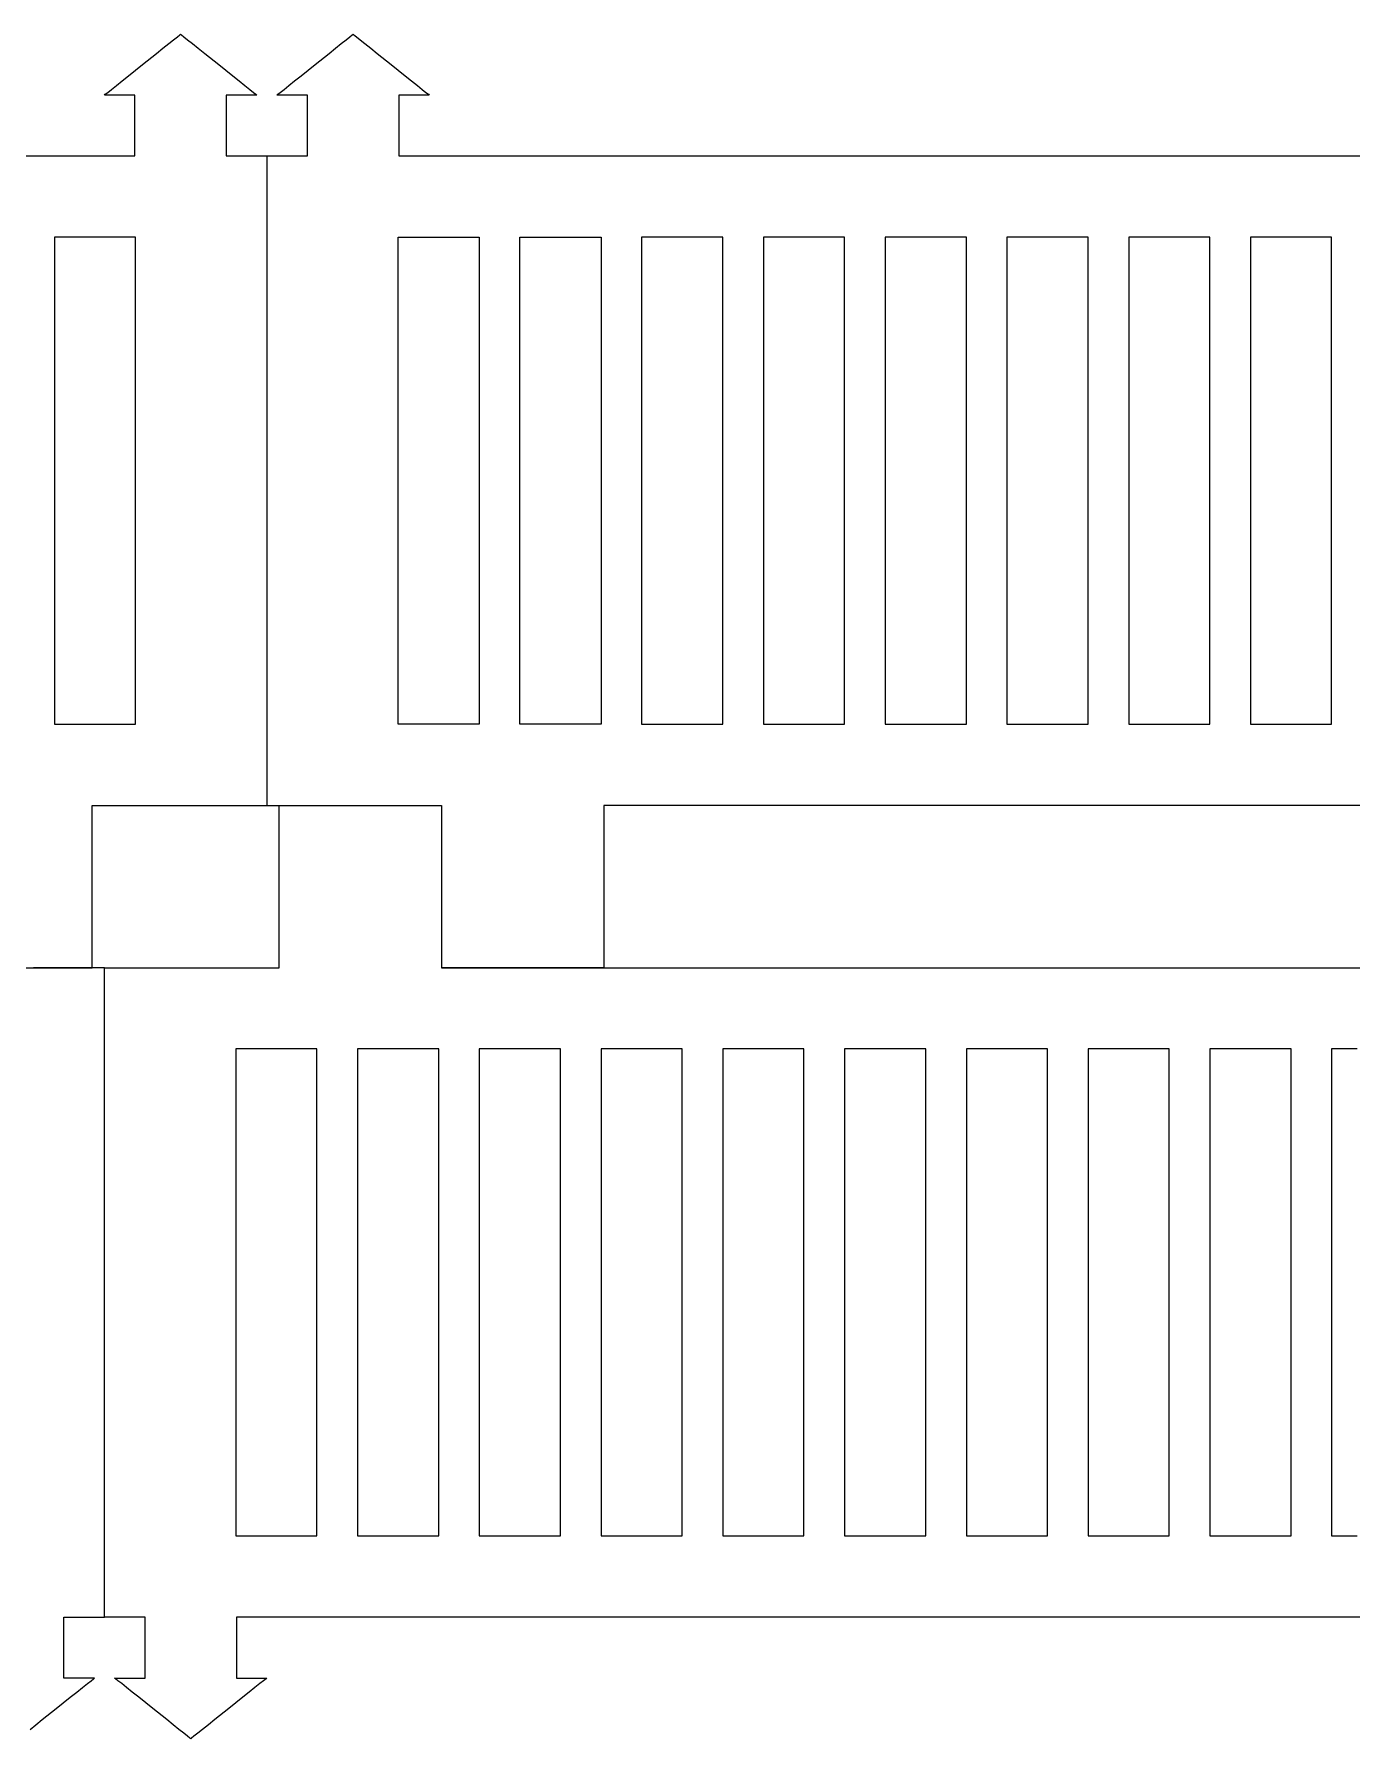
# Model space of a CAD drawing. Header units: millimetres. Extents: x 132 to 771, y 404 to 944.
# Drawn here: x 705.78 to 738.25, y 428.95 to 470.95 of the extents above; entities that cross this region are included whole.
import ezdxf

# ---------------------------------------------------------------- set-up
doc = ezdxf.new("R2010")
doc.units = ezdxf.units.MM
doc.header["$MEASUREMENT"] = 0
doc.layers.get('0').update_dxf_attribs({"linetype": 'CONTINUOUS', "true_color": 0xffffff})

msp = doc.modelspace()

# ---------------------------------------------------------------- linework, layer by layer
at = {"color": 7, "linetype": 'Continuous', "true_color": 0xffffff}
for points in [[(705.417, 467.946), (705.989, 467.946), (706.502, 467.946), (706.954, 467.946), (707.344, 467.946), (707.669, 467.946), (707.927, 467.946), (708.112, 467.946), (708.227, 467.946), (708.264, 467.946), (708.264, 467.964), (708.264, 468.011), (708.264, 468.084), (708.264, 468.182), (708.264, 468.294), (708.264, 468.422), (708.264, 468.696), (708.264, 468.972), (708.264, 469.099), (708.264, 469.211), (708.264, 469.309), (708.264, 469.381), (708.264, 469.429), (708.264, 469.446), (708.257, 469.446), (708.232, 469.446), (708.147, 469.446), (708.027, 469.446), (707.889, 469.446), (707.752, 469.446), (707.632, 469.446), (707.547, 469.446), (707.522, 469.446), (707.514, 469.446), (707.534, 469.464), (707.594, 469.511), (707.687, 469.584), (707.807, 469.681), (707.949, 469.794), (708.107, 469.922), (708.452, 470.196), (708.797, 470.472), (708.954, 470.599), (709.097, 470.711), (709.217, 470.809), (709.309, 470.881), (709.369, 470.929), (709.389, 470.946), (709.409, 470.929), (709.469, 470.881), (709.562, 470.809), (709.682, 470.711), (709.824, 470.599), (709.982, 470.472), (710.327, 470.196), (710.672, 469.922), (710.829, 469.794), (710.972, 469.681), (711.092, 469.584), (711.184, 469.511), (711.244, 469.464), (711.264, 469.446), (711.257, 469.446), (711.232, 469.446), (711.147, 469.446), (711.027, 469.446), (710.889, 469.446), (710.752, 469.446), (710.632, 469.446), (710.547, 469.446), (710.522, 469.446), (710.514, 469.446), (710.514, 469.429), (710.514, 469.381), (710.514, 469.309), (710.514, 469.211), (710.514, 469.099), (710.514, 468.972), (710.514, 468.696), (710.514, 468.422), (710.514, 468.294), (710.514, 468.182), (710.514, 468.084), (710.514, 468.011), (710.514, 467.964), (710.514, 467.946), (710.524, 467.946), (710.557, 467.946), (710.607, 467.946), (710.672, 467.946), (710.832, 467.946), (711.014, 467.946), (711.197, 467.946), (711.359, 467.946), (711.422, 467.946), (711.472, 467.946), (711.504, 467.946), (711.514, 467.946), (711.524, 467.946), (711.557, 467.946), (711.607, 467.946), (711.672, 467.946), (711.832, 467.946), (712.014, 467.946), (712.197, 467.946), (712.359, 467.946), (712.422, 467.946), (712.472, 467.946), (712.504, 467.946), (712.514, 467.946), (712.514, 467.964), (712.514, 468.011), (712.514, 468.084), (712.514, 468.182), (712.514, 468.294), (712.514, 468.422), (712.514, 468.696), (712.514, 468.972), (712.514, 469.099), (712.514, 469.211), (712.514, 469.309), (712.514, 469.381), (712.514, 469.429), (712.514, 469.446), (712.507, 469.446), (712.482, 469.446), (712.397, 469.446), (712.277, 469.446), (712.139, 469.446), (712.002, 469.446), (711.882, 469.446), (711.797, 469.446), (711.772, 469.446), (711.764, 469.446), (711.784, 469.464), (711.844, 469.511), (711.937, 469.584), (712.057, 469.681), (712.199, 469.794), (712.357, 469.922), (712.702, 470.196), (713.047, 470.472), (713.204, 470.599), (713.347, 470.711), (713.467, 470.809), (713.559, 470.881), (713.619, 470.929), (713.639, 470.946), (713.659, 470.929), (713.719, 470.881), (713.812, 470.809), (713.932, 470.711), (714.074, 470.599), (714.232, 470.472), (714.577, 470.196), (714.922, 469.922), (715.079, 469.794), (715.222, 469.681), (715.342, 469.584), (715.434, 469.511), (715.494, 469.464), (715.514, 469.446), (715.507, 469.446), (715.482, 469.446), (715.397, 469.446), (715.277, 469.446), (715.139, 469.446), (715.002, 469.446), (714.882, 469.446), (714.797, 469.446), (714.772, 469.446), (714.764, 469.446), (714.764, 469.429), (714.764, 469.381), (714.764, 469.309), (714.764, 469.211), (714.764, 469.099), (714.764, 468.972), (714.764, 468.696), (714.764, 468.422), (714.764, 468.294), (714.764, 468.182), (714.764, 468.084), (714.764, 468.011), (714.764, 467.964), (714.764, 467.946), (714.802, 467.946), (714.917, 467.946), (715.102, 467.946), (715.359, 467.946), (715.684, 467.946), (716.074, 467.946), (716.527, 467.946), (717.039, 467.946), (717.612, 467.946), (718.239, 467.946), (718.922, 467.946), (719.652, 467.946), (720.432, 467.946), (721.259, 467.946), (722.129, 467.946), (723.042, 467.946), (724.977, 467.946), (727.049, 467.946), (729.239, 467.946), (731.524, 467.946), (733.887, 467.946), (736.309, 467.946), (741.249, 467.946)], [(711.514, 467.946), (711.514, 467.934), (711.514, 467.901), (711.514, 467.844), (711.514, 467.766), (711.514, 467.669), (711.514, 467.552), (711.514, 467.414), (711.514, 467.259), (711.514, 467.086), (711.514, 466.896), (711.514, 466.691), (711.514, 466.469), (711.514, 465.984), (711.514, 465.446), (711.514, 464.862), (711.514, 464.237), (711.514, 463.574), (711.514, 462.884), (711.514, 462.169), (711.514, 461.439), (711.514, 459.946), (711.514, 458.454), (711.514, 457.724), (711.514, 457.009), (711.514, 456.319), (711.514, 455.657), (711.514, 455.032), (711.514, 454.446), (711.514, 453.909), (711.514, 453.424), (711.514, 453.201), (711.514, 452.996), (711.514, 452.807), (711.514, 452.634), (711.514, 452.479), (711.514, 452.342), (711.514, 452.224), (711.514, 452.126), (711.514, 452.049), (711.514, 451.992), (711.514, 451.959), (711.514, 451.946)], [(708.279, 453.946), (708.279, 453.954), (708.279, 453.982), (708.279, 454.024), (708.279, 454.081), (708.279, 454.154), (708.279, 454.244), (708.279, 454.461), (708.279, 454.734), (708.279, 455.054), (708.279, 455.419), (708.279, 455.821), (708.279, 456.259), (708.279, 456.729), (708.279, 457.227), (708.279, 457.744), (708.279, 458.279), (708.279, 458.826), (708.279, 459.946), (708.279, 461.066), (708.279, 461.614), (708.279, 462.149), (708.279, 462.667), (708.279, 463.164), (708.279, 463.631), (708.279, 464.071), (708.279, 464.474), (708.279, 464.839), (708.279, 465.159), (708.279, 465.432), (708.279, 465.649), (708.279, 465.739), (708.279, 465.811), (708.279, 465.869), (708.279, 465.912), (708.279, 465.936), (708.279, 465.946), (708.257, 465.946), (708.194, 465.946), (708.094, 465.946), (707.967, 465.946), (707.814, 465.946), (707.647, 465.946), (707.279, 465.946), (706.912, 465.946), (706.744, 465.946), (706.592, 465.946), (706.464, 465.946), (706.364, 465.946), (706.302, 465.946), (706.279, 465.946), (706.279, 465.939), (706.279, 465.912), (706.279, 465.869), (706.279, 465.811), (706.279, 465.739), (706.279, 465.649), (706.279, 465.432), (706.279, 465.159), (706.279, 464.839), (706.279, 464.474), (706.279, 464.071), (706.279, 463.634), (706.279, 463.164), (706.279, 462.667), (706.279, 462.149), (706.279, 461.614), (706.279, 461.066), (706.279, 459.946), (706.279, 458.826), (706.279, 458.279), (706.279, 457.744), (706.279, 457.227), (706.279, 456.729), (706.279, 456.259), (706.279, 455.821), (706.279, 455.419), (706.279, 455.054), (706.279, 454.734), (706.279, 454.461), (706.279, 454.244), (706.279, 454.154), (706.279, 454.081), (706.279, 454.024), (706.279, 453.982), (706.279, 453.954), (706.279, 453.946), (706.302, 453.946), (706.364, 453.946), (706.464, 453.946), (706.592, 453.946), (706.744, 453.946), (706.912, 453.946), (707.279, 453.946), (707.647, 453.946), (707.814, 453.946), (707.967, 453.946), (708.094, 453.946), (708.194, 453.946), (708.257, 453.946), (708.279, 453.946)], [(714.749, 453.946), (714.749, 453.954), (714.749, 453.982), (714.749, 454.024), (714.749, 454.081), (714.749, 454.154), (714.749, 454.244), (714.749, 454.461), (714.749, 454.734), (714.749, 455.054), (714.749, 455.419), (714.749, 455.821), (714.749, 456.259), (714.749, 456.729), (714.749, 457.227), (714.749, 457.744), (714.749, 458.279), (714.749, 458.826), (714.749, 459.946), (714.749, 461.066), (714.749, 461.614), (714.749, 462.149), (714.749, 462.667), (714.749, 463.164), (714.749, 463.631), (714.749, 464.071), (714.749, 464.474), (714.749, 464.839), (714.749, 465.159), (714.749, 465.432), (714.749, 465.649), (714.749, 465.739), (714.749, 465.811), (714.749, 465.869), (714.749, 465.912), (714.749, 465.936), (714.749, 465.946), (714.772, 465.946), (714.834, 465.946), (714.934, 465.946), (715.062, 465.946), (715.214, 465.946), (715.382, 465.946), (715.749, 465.946), (716.117, 465.946), (716.284, 465.946), (716.437, 465.946), (716.564, 465.946), (716.664, 465.946), (716.727, 465.946), (716.749, 465.946), (716.749, 465.939), (716.749, 465.912), (716.749, 465.869), (716.749, 465.811), (716.749, 465.739), (716.749, 465.649), (716.749, 465.432), (716.749, 465.159), (716.749, 464.839), (716.749, 464.474), (716.749, 464.071), (716.749, 463.634), (716.749, 463.164), (716.749, 462.667), (716.749, 462.149), (716.749, 461.614), (716.749, 461.066), (716.749, 459.946), (716.749, 458.826), (716.749, 458.279), (716.749, 457.744), (716.749, 457.227), (716.749, 456.729), (716.749, 456.259), (716.749, 455.821), (716.749, 455.419), (716.749, 455.054), (716.749, 454.734), (716.749, 454.461), (716.749, 454.244), (716.749, 454.154), (716.749, 454.081), (716.749, 454.024), (716.749, 453.982), (716.749, 453.954), (716.749, 453.946), (716.727, 453.946), (716.664, 453.946), (716.564, 453.946), (716.437, 453.946), (716.284, 453.946), (716.117, 453.946), (715.749, 453.946), (715.382, 453.946), (715.214, 453.946), (715.062, 453.946), (714.934, 453.946), (714.834, 453.946), (714.772, 453.946), (714.749, 453.946)], [(717.749, 453.946), (717.749, 453.954), (717.749, 453.982), (717.749, 454.024), (717.749, 454.081), (717.749, 454.154), (717.749, 454.244), (717.749, 454.461), (717.749, 454.734), (717.749, 455.054), (717.749, 455.419), (717.749, 455.821), (717.749, 456.259), (717.749, 456.729), (717.749, 457.227), (717.749, 457.744), (717.749, 458.279), (717.749, 458.826), (717.749, 459.946), (717.749, 461.066), (717.749, 461.614), (717.749, 462.149), (717.749, 462.667), (717.749, 463.164), (717.749, 463.631), (717.749, 464.071), (717.749, 464.474), (717.749, 464.839), (717.749, 465.159), (717.749, 465.432), (717.749, 465.649), (717.749, 465.739), (717.749, 465.811), (717.749, 465.869), (717.749, 465.912), (717.749, 465.936), (717.749, 465.946), (717.772, 465.946), (717.834, 465.946), (717.934, 465.946), (718.062, 465.946), (718.214, 465.946), (718.382, 465.946), (718.749, 465.946), (719.117, 465.946), (719.284, 465.946), (719.437, 465.946), (719.564, 465.946), (719.664, 465.946), (719.727, 465.946), (719.749, 465.946), (719.749, 465.939), (719.749, 465.912), (719.749, 465.869), (719.749, 465.811), (719.749, 465.739), (719.749, 465.649), (719.749, 465.432), (719.749, 465.159), (719.749, 464.839), (719.749, 464.474), (719.749, 464.071), (719.749, 463.634), (719.749, 463.164), (719.749, 462.667), (719.749, 462.149), (719.749, 461.614), (719.749, 461.066), (719.749, 459.946), (719.749, 458.826), (719.749, 458.279), (719.749, 457.744), (719.749, 457.227), (719.749, 456.729), (719.749, 456.259), (719.749, 455.821), (719.749, 455.419), (719.749, 455.054), (719.749, 454.734), (719.749, 454.461), (719.749, 454.244), (719.749, 454.154), (719.749, 454.081), (719.749, 454.024), (719.749, 453.982), (719.749, 453.954), (719.749, 453.946), (719.727, 453.946), (719.664, 453.946), (719.564, 453.946), (719.437, 453.946), (719.284, 453.946), (719.117, 453.946), (718.749, 453.946), (718.382, 453.946), (718.214, 453.946), (718.062, 453.946), (717.934, 453.946), (717.834, 453.946), (717.772, 453.946), (717.749, 453.946)], [(720.749, 453.946), (720.772, 453.946), (720.834, 453.946), (720.934, 453.946), (721.062, 453.946), (721.214, 453.946), (721.382, 453.946), (721.749, 453.946), (722.117, 453.946), (722.284, 453.946), (722.437, 453.946), (722.564, 453.946), (722.664, 453.946), (722.727, 453.946), (722.749, 453.946), (722.749, 453.954), (722.749, 453.982), (722.749, 454.024), (722.749, 454.081), (722.749, 454.154), (722.749, 454.244), (722.749, 454.461), (722.749, 454.734), (722.749, 455.054), (722.749, 455.419), (722.749, 455.821), (722.749, 456.259), (722.749, 456.729), (722.749, 457.227), (722.749, 457.744), (722.749, 458.279), (722.749, 458.826), (722.749, 459.946), (722.749, 461.066), (722.749, 461.614), (722.749, 462.149), (722.749, 462.667), (722.749, 463.164), (722.749, 463.631), (722.749, 464.071), (722.749, 464.474), (722.749, 464.839), (722.749, 465.159), (722.749, 465.432), (722.749, 465.649), (722.749, 465.739), (722.749, 465.811), (722.749, 465.869), (722.749, 465.912), (722.749, 465.936), (722.749, 465.946), (722.727, 465.946), (722.664, 465.946), (722.564, 465.946), (722.437, 465.946), (722.284, 465.946), (722.117, 465.946), (721.749, 465.946), (721.382, 465.946), (721.214, 465.946), (721.062, 465.946), (720.934, 465.946), (720.834, 465.946), (720.772, 465.946), (720.749, 465.946), (720.749, 465.939), (720.749, 465.912), (720.749, 465.869), (720.749, 465.811), (720.749, 465.739), (720.749, 465.649), (720.749, 465.432), (720.749, 465.159), (720.749, 464.839), (720.749, 464.474), (720.749, 464.071), (720.749, 463.634), (720.749, 463.164), (720.749, 462.667), (720.749, 462.149), (720.749, 461.614), (720.749, 461.066), (720.749, 459.946), (720.749, 458.826), (720.749, 458.279), (720.749, 457.744), (720.749, 457.227), (720.749, 456.729), (720.749, 456.259), (720.749, 455.821), (720.749, 455.419), (720.749, 455.054), (720.749, 454.734), (720.749, 454.461), (720.749, 454.244), (720.749, 454.154), (720.749, 454.081), (720.749, 454.024), (720.749, 453.982), (720.749, 453.954), (720.749, 453.946)], [(723.749, 453.946), (723.772, 453.946), (723.834, 453.946), (723.934, 453.946), (724.062, 453.946), (724.214, 453.946), (724.382, 453.946), (724.749, 453.946), (725.117, 453.946), (725.284, 453.946), (725.437, 453.946), (725.564, 453.946), (725.664, 453.946), (725.727, 453.946), (725.749, 453.946), (725.749, 453.954), (725.749, 453.982), (725.749, 454.024), (725.749, 454.081), (725.749, 454.154), (725.749, 454.244), (725.749, 454.461), (725.749, 454.734), (725.749, 455.054), (725.749, 455.419), (725.749, 455.821), (725.749, 456.259), (725.749, 456.729), (725.749, 457.227), (725.749, 457.744), (725.749, 458.279), (725.749, 458.826), (725.749, 459.946), (725.749, 461.066), (725.749, 461.614), (725.749, 462.149), (725.749, 462.667), (725.749, 463.164), (725.749, 463.631), (725.749, 464.071), (725.749, 464.474), (725.749, 464.839), (725.749, 465.159), (725.749, 465.432), (725.749, 465.649), (725.749, 465.739), (725.749, 465.811), (725.749, 465.869), (725.749, 465.912), (725.749, 465.936), (725.749, 465.946), (725.727, 465.946), (725.664, 465.946), (725.564, 465.946), (725.437, 465.946), (725.284, 465.946), (725.117, 465.946), (724.749, 465.946), (724.382, 465.946), (724.214, 465.946), (724.062, 465.946), (723.934, 465.946), (723.834, 465.946), (723.772, 465.946), (723.749, 465.946), (723.749, 465.939), (723.749, 465.912), (723.749, 465.869), (723.749, 465.811), (723.749, 465.739), (723.749, 465.649), (723.749, 465.432), (723.749, 465.159), (723.749, 464.839), (723.749, 464.474), (723.749, 464.071), (723.749, 463.634), (723.749, 463.164), (723.749, 462.667), (723.749, 462.149), (723.749, 461.614), (723.749, 461.066), (723.749, 459.946), (723.749, 458.826), (723.749, 458.279), (723.749, 457.744), (723.749, 457.227), (723.749, 456.729), (723.749, 456.259), (723.749, 455.821), (723.749, 455.419), (723.749, 455.054), (723.749, 454.734), (723.749, 454.461), (723.749, 454.244), (723.749, 454.154), (723.749, 454.081), (723.749, 454.024), (723.749, 453.982), (723.749, 453.954), (723.749, 453.946)], [(726.749, 453.946), (726.772, 453.946), (726.834, 453.946), (726.934, 453.946), (727.062, 453.946), (727.214, 453.946), (727.382, 453.946), (727.749, 453.946), (728.117, 453.946), (728.284, 453.946), (728.437, 453.946), (728.564, 453.946), (728.664, 453.946), (728.727, 453.946), (728.749, 453.946), (728.749, 453.954), (728.749, 453.982), (728.749, 454.024), (728.749, 454.081), (728.749, 454.154), (728.749, 454.244), (728.749, 454.461), (728.749, 454.734), (728.749, 455.054), (728.749, 455.419), (728.749, 455.821), (728.749, 456.259), (728.749, 456.729), (728.749, 457.227), (728.749, 457.744), (728.749, 458.279), (728.749, 458.826), (728.749, 459.946), (728.749, 461.066), (728.749, 461.614), (728.749, 462.149), (728.749, 462.667), (728.749, 463.164), (728.749, 463.631), (728.749, 464.071), (728.749, 464.474), (728.749, 464.839), (728.749, 465.159), (728.749, 465.432), (728.749, 465.649), (728.749, 465.739), (728.749, 465.811), (728.749, 465.869), (728.749, 465.912), (728.749, 465.936), (728.749, 465.946), (728.727, 465.946), (728.664, 465.946), (728.564, 465.946), (728.437, 465.946), (728.284, 465.946), (728.117, 465.946), (727.749, 465.946), (727.382, 465.946), (727.214, 465.946), (727.062, 465.946), (726.934, 465.946), (726.834, 465.946), (726.772, 465.946), (726.749, 465.946), (726.749, 465.939), (726.749, 465.912), (726.749, 465.869), (726.749, 465.811), (726.749, 465.739), (726.749, 465.649), (726.749, 465.432), (726.749, 465.159), (726.749, 464.839), (726.749, 464.474), (726.749, 464.071), (726.749, 463.634), (726.749, 463.164), (726.749, 462.667), (726.749, 462.149), (726.749, 461.614), (726.749, 461.066), (726.749, 459.946), (726.749, 458.826), (726.749, 458.279), (726.749, 457.744), (726.749, 457.227), (726.749, 456.729), (726.749, 456.259), (726.749, 455.821), (726.749, 455.419), (726.749, 455.054), (726.749, 454.734), (726.749, 454.461), (726.749, 454.244), (726.749, 454.154), (726.749, 454.081), (726.749, 454.024), (726.749, 453.982), (726.749, 453.954), (726.749, 453.946)], [(729.749, 453.946), (729.772, 453.946), (729.834, 453.946), (729.934, 453.946), (730.062, 453.946), (730.214, 453.946), (730.382, 453.946), (730.749, 453.946), (731.117, 453.946), (731.284, 453.946), (731.437, 453.946), (731.564, 453.946), (731.664, 453.946), (731.727, 453.946), (731.749, 453.946), (731.749, 453.954), (731.749, 453.982), (731.749, 454.024), (731.749, 454.081), (731.749, 454.154), (731.749, 454.244), (731.749, 454.461), (731.749, 454.734), (731.749, 455.054), (731.749, 455.419), (731.749, 455.821), (731.749, 456.259), (731.749, 456.729), (731.749, 457.227), (731.749, 457.744), (731.749, 458.279), (731.749, 458.826), (731.749, 459.946), (731.749, 461.066), (731.749, 461.614), (731.749, 462.149), (731.749, 462.667), (731.749, 463.164), (731.749, 463.631), (731.749, 464.071), (731.749, 464.474), (731.749, 464.839), (731.749, 465.159), (731.749, 465.432), (731.749, 465.649), (731.749, 465.739), (731.749, 465.811), (731.749, 465.869), (731.749, 465.912), (731.749, 465.936), (731.749, 465.946), (731.727, 465.946), (731.664, 465.946), (731.564, 465.946), (731.437, 465.946), (731.284, 465.946), (731.117, 465.946), (730.749, 465.946), (730.382, 465.946), (730.214, 465.946), (730.062, 465.946), (729.934, 465.946), (729.834, 465.946), (729.772, 465.946), (729.749, 465.946), (729.749, 465.939), (729.749, 465.912), (729.749, 465.869), (729.749, 465.811), (729.749, 465.739), (729.749, 465.649), (729.749, 465.432), (729.749, 465.159), (729.749, 464.839), (729.749, 464.474), (729.749, 464.071), (729.749, 463.634), (729.749, 463.164), (729.749, 462.667), (729.749, 462.149), (729.749, 461.614), (729.749, 461.066), (729.749, 459.946), (729.749, 458.826), (729.749, 458.279), (729.749, 457.744), (729.749, 457.227), (729.749, 456.729), (729.749, 456.259), (729.749, 455.821), (729.749, 455.419), (729.749, 455.054), (729.749, 454.734), (729.749, 454.461), (729.749, 454.244), (729.749, 454.154), (729.749, 454.081), (729.749, 454.024), (729.749, 453.982), (729.749, 453.954), (729.749, 453.946)], [(732.749, 453.946), (732.772, 453.946), (732.834, 453.946), (732.934, 453.946), (733.062, 453.946), (733.214, 453.946), (733.382, 453.946), (733.749, 453.946), (734.117, 453.946), (734.284, 453.946), (734.437, 453.946), (734.564, 453.946), (734.664, 453.946), (734.727, 453.946), (734.749, 453.946), (734.749, 453.954), (734.749, 453.982), (734.749, 454.024), (734.749, 454.081), (734.749, 454.154), (734.749, 454.244), (734.749, 454.461), (734.749, 454.734), (734.749, 455.054), (734.749, 455.419), (734.749, 455.821), (734.749, 456.259), (734.749, 456.729), (734.749, 457.227), (734.749, 457.744), (734.749, 458.279), (734.749, 458.826), (734.749, 459.946), (734.749, 461.066), (734.749, 461.614), (734.749, 462.149), (734.749, 462.667), (734.749, 463.164), (734.749, 463.631), (734.749, 464.071), (734.749, 464.474), (734.749, 464.839), (734.749, 465.159), (734.749, 465.432), (734.749, 465.649), (734.749, 465.739), (734.749, 465.811), (734.749, 465.869), (734.749, 465.912), (734.749, 465.936), (734.749, 465.946), (734.727, 465.946), (734.664, 465.946), (734.564, 465.946), (734.437, 465.946), (734.284, 465.946), (734.117, 465.946), (733.749, 465.946), (733.382, 465.946), (733.214, 465.946), (733.062, 465.946), (732.934, 465.946), (732.834, 465.946), (732.772, 465.946), (732.749, 465.946), (732.749, 465.939), (732.749, 465.912), (732.749, 465.869), (732.749, 465.811), (732.749, 465.739), (732.749, 465.649), (732.749, 465.432), (732.749, 465.159), (732.749, 464.839), (732.749, 464.474), (732.749, 464.071), (732.749, 463.634), (732.749, 463.164), (732.749, 462.667), (732.749, 462.149), (732.749, 461.614), (732.749, 461.066), (732.749, 459.946), (732.749, 458.826), (732.749, 458.279), (732.749, 457.744), (732.749, 457.227), (732.749, 456.729), (732.749, 456.259), (732.749, 455.821), (732.749, 455.419), (732.749, 455.054), (732.749, 454.734), (732.749, 454.461), (732.749, 454.244), (732.749, 454.154), (732.749, 454.081), (732.749, 454.024), (732.749, 453.982), (732.749, 453.954), (732.749, 453.946)], [(735.749, 453.946), (735.772, 453.946), (735.834, 453.946), (735.934, 453.946), (736.062, 453.946), (736.214, 453.946), (736.382, 453.946), (736.749, 453.946), (737.117, 453.946), (737.284, 453.946), (737.437, 453.946), (737.564, 453.946), (737.664, 453.946), (737.727, 453.946), (737.749, 453.946), (737.749, 453.954), (737.749, 453.982), (737.749, 454.024), (737.749, 454.081), (737.749, 454.154), (737.749, 454.244), (737.749, 454.461), (737.749, 454.734), (737.749, 455.054), (737.749, 455.419), (737.749, 455.821), (737.749, 456.259), (737.749, 456.729), (737.749, 457.227), (737.749, 457.744), (737.749, 458.279), (737.749, 458.826), (737.749, 459.946), (737.749, 461.066), (737.749, 461.614), (737.749, 462.149), (737.749, 462.667), (737.749, 463.164), (737.749, 463.631), (737.749, 464.071), (737.749, 464.474), (737.749, 464.839), (737.749, 465.159), (737.749, 465.432), (737.749, 465.649), (737.749, 465.739), (737.749, 465.811), (737.749, 465.869), (737.749, 465.912), (737.749, 465.936), (737.749, 465.946), (737.727, 465.946), (737.664, 465.946), (737.564, 465.946), (737.437, 465.946), (737.284, 465.946), (737.117, 465.946), (736.749, 465.946), (736.382, 465.946), (736.214, 465.946), (736.062, 465.946), (735.934, 465.946), (735.834, 465.946), (735.772, 465.946), (735.749, 465.946), (735.749, 465.939), (735.749, 465.912), (735.749, 465.869), (735.749, 465.811), (735.749, 465.739), (735.749, 465.649), (735.749, 465.432), (735.749, 465.159), (735.749, 464.839), (735.749, 464.474), (735.749, 464.071), (735.749, 463.634), (735.749, 463.164), (735.749, 462.667), (735.749, 462.149), (735.749, 461.614), (735.749, 461.066), (735.749, 459.946), (735.749, 458.826), (735.749, 458.279), (735.749, 457.744), (735.749, 457.227), (735.749, 456.729), (735.749, 456.259), (735.749, 455.821), (735.749, 455.419), (735.749, 455.054), (735.749, 454.734), (735.749, 454.461), (735.749, 454.244), (735.749, 454.154), (735.749, 454.081), (735.749, 454.024), (735.749, 453.982), (735.749, 453.954), (735.749, 453.946)], [(705.579, 447.946), (705.942, 447.946), (706.279, 447.946), (706.582, 447.946), (706.837, 447.946), (706.944, 447.946), (707.034, 447.946), (707.107, 447.946), (707.162, 447.946), (707.194, 447.946), (707.207, 447.946), (707.207, 447.959), (707.207, 447.992), (707.207, 448.047), (707.207, 448.119), (707.207, 448.209), (707.207, 448.316), (707.207, 448.571), (707.207, 448.874), (707.207, 449.211), (707.207, 449.574), (707.207, 449.946), (707.207, 450.319), (707.207, 450.682), (707.207, 451.019), (707.207, 451.321), (707.207, 451.576), (707.207, 451.684), (707.207, 451.774), (707.207, 451.847), (707.207, 451.901), (707.207, 451.934), (707.207, 451.946), (707.219, 451.946), (707.254, 451.946), (707.314, 451.946), (707.392, 451.946), (707.489, 451.946), (707.604, 451.946), (707.734, 451.946), (707.879, 451.946), (708.207, 451.946), (708.569, 451.946), (708.959, 451.946), (709.359, 451.946), (709.762, 451.946), (710.152, 451.946), (710.514, 451.946), (710.842, 451.946), (710.987, 451.946), (711.117, 451.946), (711.232, 451.946), (711.329, 451.946), (711.407, 451.946), (711.467, 451.946), (711.502, 451.946), (711.514, 451.946), (711.527, 451.946), (711.562, 451.946), (711.622, 451.946), (711.699, 451.946), (711.797, 451.946), (711.912, 451.946), (712.042, 451.946), (712.187, 451.946), (712.512, 451.946), (712.877, 451.946), (713.264, 451.946), (713.667, 451.946), (714.069, 451.946), (714.457, 451.946), (714.822, 451.946), (715.147, 451.946), (715.292, 451.946), (715.422, 451.946), (715.537, 451.946), (715.634, 451.946), (715.712, 451.946), (715.772, 451.946), (715.807, 451.946), (715.819, 451.946), (715.819, 451.934), (715.819, 451.901), (715.819, 451.847), (715.819, 451.774), (715.819, 451.684), (715.819, 451.576), (715.819, 451.321), (715.819, 451.019), (715.819, 450.682), (715.819, 450.319), (715.819, 449.946), (715.819, 449.574), (715.819, 449.211), (715.819, 448.874), (715.819, 448.571), (715.819, 448.316), (715.819, 448.209), (715.819, 448.119), (715.819, 448.047), (715.819, 447.992), (715.819, 447.959), (715.819, 447.946), (715.832, 447.946), (715.864, 447.946), (715.919, 447.946), (715.992, 447.946), (716.082, 447.946), (716.189, 447.946), (716.444, 447.946), (716.747, 447.946), (717.084, 447.946), (717.447, 447.946), (717.819, 447.946), (718.192, 447.946), (718.554, 447.946), (718.892, 447.946), (719.194, 447.946), (719.449, 447.946), (719.557, 447.946), (719.647, 447.946), (719.719, 447.946), (719.774, 447.946), (719.807, 447.946), (719.819, 447.946)], [(707.514, 447.946), (707.527, 447.946), (707.562, 447.946), (707.622, 447.946), (707.699, 447.946), (707.797, 447.946), (707.912, 447.946), (708.042, 447.946), (708.187, 447.946), (708.512, 447.946), (708.877, 447.946), (709.264, 447.946), (709.667, 447.946), (710.069, 447.946), (710.457, 447.946), (710.822, 447.946), (711.147, 447.946), (711.292, 447.946), (711.422, 447.946), (711.537, 447.946), (711.634, 447.946), (711.712, 447.946), (711.772, 447.946), (711.807, 447.946), (711.819, 447.946), (711.819, 447.959), (711.819, 447.992), (711.819, 448.047), (711.819, 448.119), (711.819, 448.209), (711.819, 448.316), (711.819, 448.571), (711.819, 448.874), (711.819, 449.211), (711.819, 449.574), (711.819, 449.946), (711.819, 450.319), (711.819, 450.682), (711.819, 451.019), (711.819, 451.321), (711.819, 451.576), (711.819, 451.684), (711.819, 451.774), (711.819, 451.847), (711.819, 451.901), (711.819, 451.934), (711.819, 451.946)], [(741.249, 451.946), (737.252, 451.946), (735.292, 451.946), (733.379, 451.946), (731.529, 451.946), (729.759, 451.946), (728.082, 451.946), (726.517, 451.946), (725.074, 451.946), (723.774, 451.946), (723.182, 451.946), (722.632, 451.946), (722.124, 451.946), (721.662, 451.946), (721.244, 451.946), (720.879, 451.946), (720.564, 451.946), (720.302, 451.946), (720.092, 451.946), (719.942, 451.946), (719.849, 451.946), (719.819, 451.946), (719.819, 451.934), (719.819, 451.901), (719.819, 451.847), (719.819, 451.774), (719.819, 451.684), (719.819, 451.576), (719.819, 451.321), (719.819, 451.019), (719.819, 450.682), (719.819, 450.319), (719.819, 449.946), (719.819, 449.574), (719.819, 449.211), (719.819, 448.874), (719.819, 448.571), (719.819, 448.316), (719.819, 448.209), (719.819, 448.119), (719.819, 448.047), (719.819, 447.992), (719.819, 447.959), (719.819, 447.946), (719.807, 447.946), (719.774, 447.946), (719.719, 447.946), (719.647, 447.946), (719.557, 447.946), (719.449, 447.946), (719.194, 447.946), (718.892, 447.946), (718.554, 447.946), (718.192, 447.946), (717.819, 447.946), (717.447, 447.946), (717.084, 447.946), (716.747, 447.946), (716.444, 447.946), (716.189, 447.946), (716.082, 447.946), (715.992, 447.946), (715.919, 447.946), (715.864, 447.946), (715.832, 447.946), (715.819, 447.946)], [(705.682, 429.182), (705.824, 429.294), (705.982, 429.422), (706.327, 429.696), (706.672, 429.972), (706.829, 430.099), (706.972, 430.211), (707.092, 430.309), (707.184, 430.381), (707.244, 430.429), (707.264, 430.446), (707.257, 430.446), (707.232, 430.446), (707.147, 430.446), (707.027, 430.446), (706.889, 430.446), (706.752, 430.446), (706.632, 430.446), (706.547, 430.446), (706.522, 430.446), (706.514, 430.446), (706.514, 430.464), (706.514, 430.511), (706.514, 430.584), (706.514, 430.682), (706.514, 430.794), (706.514, 430.922), (706.514, 431.196), (706.514, 431.472), (706.514, 431.599), (706.514, 431.711), (706.514, 431.809), (706.514, 431.881), (706.514, 431.929), (706.514, 431.946), (706.524, 431.946), (706.557, 431.946), (706.607, 431.946), (706.672, 431.946), (706.832, 431.946), (707.014, 431.946), (707.197, 431.946), (707.359, 431.946), (707.422, 431.946), (707.472, 431.946), (707.504, 431.946), (707.514, 431.946), (707.514, 431.959), (707.514, 431.992), (707.514, 432.049), (707.514, 432.126), (707.514, 432.224), (707.514, 432.342), (707.514, 432.479), (707.514, 432.634), (707.514, 432.807), (707.514, 432.996), (707.514, 433.201), (707.514, 433.424), (707.514, 433.909), (707.514, 434.446), (707.514, 435.032), (707.514, 435.657), (707.514, 436.319), (707.514, 437.009), (707.514, 437.724), (707.514, 438.454), (707.514, 439.946), (707.514, 441.439), (707.514, 442.169), (707.514, 442.884), (707.514, 443.574), (707.514, 444.237), (707.514, 444.862), (707.514, 445.446), (707.514, 445.984), (707.514, 446.469), (707.514, 446.691), (707.514, 446.896), (707.514, 447.086), (707.514, 447.259), (707.514, 447.414), (707.514, 447.552), (707.514, 447.669), (707.514, 447.766), (707.514, 447.844), (707.514, 447.901), (707.514, 447.934), (707.514, 447.946), (707.502, 447.946), (707.467, 447.946), (707.407, 447.946), (707.329, 447.946), (707.232, 447.946), (707.117, 447.946), (706.987, 447.946), (706.842, 447.946), (706.514, 447.946), (706.152, 447.946), (705.762, 447.946)], [(715.819, 447.946), (715.849, 447.946), (715.942, 447.946), (716.092, 447.946), (716.302, 447.946), (716.564, 447.946), (716.879, 447.946), (717.244, 447.946), (717.662, 447.946), (718.124, 447.946), (718.632, 447.946), (719.182, 447.946), (719.774, 447.946), (721.074, 447.946), (722.517, 447.946), (724.082, 447.946), (725.759, 447.946), (727.529, 447.946), (729.379, 447.946), (731.292, 447.946), (733.252, 447.946), (737.249, 447.946), (741.244, 447.946)], [(710.749, 445.946), (710.749, 445.939), (710.749, 445.912), (710.749, 445.869), (710.749, 445.811), (710.749, 445.739), (710.749, 445.649), (710.749, 445.432), (710.749, 445.159), (710.749, 444.839), (710.749, 444.474), (710.749, 444.071), (710.749, 443.634), (710.749, 443.164), (710.749, 442.667), (710.749, 442.149), (710.749, 441.614), (710.749, 441.066), (710.749, 439.946), (710.749, 438.826), (710.749, 438.279), (710.749, 437.744), (710.749, 437.227), (710.749, 436.729), (710.749, 436.259), (710.749, 435.821), (710.749, 435.419), (710.749, 435.054), (710.749, 434.734), (710.749, 434.461), (710.749, 434.244), (710.749, 434.154), (710.749, 434.081), (710.749, 434.024), (710.749, 433.982), (710.749, 433.954), (710.749, 433.946), (710.772, 433.946), (710.834, 433.946), (710.934, 433.946), (711.062, 433.946), (711.214, 433.946), (711.382, 433.946), (711.749, 433.946), (712.117, 433.946), (712.284, 433.946), (712.437, 433.946), (712.564, 433.946), (712.664, 433.946), (712.727, 433.946), (712.749, 433.946), (712.749, 433.954), (712.749, 433.982), (712.749, 434.024), (712.749, 434.081), (712.749, 434.154), (712.749, 434.244), (712.749, 434.461), (712.749, 434.734), (712.749, 435.054), (712.749, 435.419), (712.749, 435.821), (712.749, 436.259), (712.749, 436.729), (712.749, 437.227), (712.749, 437.744), (712.749, 438.279), (712.749, 438.826), (712.749, 439.946), (712.749, 441.066), (712.749, 441.614), (712.749, 442.149), (712.749, 442.667), (712.749, 443.164), (712.749, 443.631), (712.749, 444.071), (712.749, 444.474), (712.749, 444.839), (712.749, 445.159), (712.749, 445.432), (712.749, 445.649), (712.749, 445.739), (712.749, 445.811), (712.749, 445.869), (712.749, 445.912), (712.749, 445.936), (712.749, 445.946), (712.727, 445.946), (712.664, 445.946), (712.564, 445.946), (712.437, 445.946), (712.284, 445.946), (712.117, 445.946), (711.749, 445.946), (711.382, 445.946), (711.214, 445.946), (711.062, 445.946), (710.934, 445.946), (710.834, 445.946), (710.772, 445.946), (710.749, 445.946)], [(713.749, 445.946), (713.749, 445.939), (713.749, 445.912), (713.749, 445.869), (713.749, 445.811), (713.749, 445.739), (713.749, 445.649), (713.749, 445.432), (713.749, 445.159), (713.749, 444.839), (713.749, 444.474), (713.749, 444.071), (713.749, 443.634), (713.749, 443.164), (713.749, 442.667), (713.749, 442.149), (713.749, 441.614), (713.749, 441.066), (713.749, 439.946), (713.749, 438.826), (713.749, 438.279), (713.749, 437.744), (713.749, 437.227), (713.749, 436.729), (713.749, 436.259), (713.749, 435.821), (713.749, 435.419), (713.749, 435.054), (713.749, 434.734), (713.749, 434.461), (713.749, 434.244), (713.749, 434.154), (713.749, 434.081), (713.749, 434.024), (713.749, 433.982), (713.749, 433.954), (713.749, 433.946), (713.772, 433.946), (713.834, 433.946), (713.934, 433.946), (714.062, 433.946), (714.214, 433.946), (714.382, 433.946), (714.749, 433.946), (715.117, 433.946), (715.284, 433.946), (715.437, 433.946), (715.564, 433.946), (715.664, 433.946), (715.727, 433.946), (715.749, 433.946), (715.749, 433.954), (715.749, 433.982), (715.749, 434.024), (715.749, 434.081), (715.749, 434.154), (715.749, 434.244), (715.749, 434.461), (715.749, 434.734), (715.749, 435.054), (715.749, 435.419), (715.749, 435.821), (715.749, 436.259), (715.749, 436.729), (715.749, 437.227), (715.749, 437.744), (715.749, 438.279), (715.749, 438.826), (715.749, 439.946), (715.749, 441.066), (715.749, 441.614), (715.749, 442.149), (715.749, 442.667), (715.749, 443.164), (715.749, 443.631), (715.749, 444.071), (715.749, 444.474), (715.749, 444.839), (715.749, 445.159), (715.749, 445.432), (715.749, 445.649), (715.749, 445.739), (715.749, 445.811), (715.749, 445.869), (715.749, 445.912), (715.749, 445.936), (715.749, 445.946), (715.727, 445.946), (715.664, 445.946), (715.564, 445.946), (715.437, 445.946), (715.284, 445.946), (715.117, 445.946), (714.749, 445.946), (714.382, 445.946), (714.214, 445.946), (714.062, 445.946), (713.934, 445.946), (713.834, 445.946), (713.772, 445.946), (713.749, 445.946)], [(716.749, 445.946), (716.749, 445.939), (716.749, 445.912), (716.749, 445.869), (716.749, 445.811), (716.749, 445.739), (716.749, 445.649), (716.749, 445.432), (716.749, 445.159), (716.749, 444.839), (716.749, 444.474), (716.749, 444.071), (716.749, 443.634), (716.749, 443.164), (716.749, 442.667), (716.749, 442.149), (716.749, 441.614), (716.749, 441.066), (716.749, 439.946), (716.749, 438.826), (716.749, 438.279), (716.749, 437.744), (716.749, 437.227), (716.749, 436.729), (716.749, 436.259), (716.749, 435.821), (716.749, 435.419), (716.749, 435.054), (716.749, 434.734), (716.749, 434.461), (716.749, 434.244), (716.749, 434.154), (716.749, 434.081), (716.749, 434.024), (716.749, 433.982), (716.749, 433.954), (716.749, 433.946), (716.772, 433.946), (716.834, 433.946), (716.934, 433.946), (717.062, 433.946), (717.214, 433.946), (717.382, 433.946), (717.749, 433.946), (718.117, 433.946), (718.284, 433.946), (718.437, 433.946), (718.564, 433.946), (718.664, 433.946), (718.727, 433.946), (718.749, 433.946), (718.749, 433.954), (718.749, 433.982), (718.749, 434.024), (718.749, 434.081), (718.749, 434.154), (718.749, 434.244), (718.749, 434.461), (718.749, 434.734), (718.749, 435.054), (718.749, 435.419), (718.749, 435.821), (718.749, 436.259), (718.749, 436.729), (718.749, 437.227), (718.749, 437.744), (718.749, 438.279), (718.749, 438.826), (718.749, 439.946), (718.749, 441.066), (718.749, 441.614), (718.749, 442.149), (718.749, 442.667), (718.749, 443.164), (718.749, 443.631), (718.749, 444.071), (718.749, 444.474), (718.749, 444.839), (718.749, 445.159), (718.749, 445.432), (718.749, 445.649), (718.749, 445.739), (718.749, 445.811), (718.749, 445.869), (718.749, 445.912), (718.749, 445.936), (718.749, 445.946), (718.727, 445.946), (718.664, 445.946), (718.564, 445.946), (718.437, 445.946), (718.284, 445.946), (718.117, 445.946), (717.749, 445.946), (717.382, 445.946), (717.214, 445.946), (717.062, 445.946), (716.934, 445.946), (716.834, 445.946), (716.772, 445.946), (716.749, 445.946)], [(719.749, 445.946), (719.749, 445.939), (719.749, 445.912), (719.749, 445.869), (719.749, 445.811), (719.749, 445.739), (719.749, 445.649), (719.749, 445.432), (719.749, 445.159), (719.749, 444.839), (719.749, 444.474), (719.749, 444.071), (719.749, 443.634), (719.749, 443.164), (719.749, 442.667), (719.749, 442.149), (719.749, 441.614), (719.749, 441.066), (719.749, 439.946), (719.749, 438.826), (719.749, 438.279), (719.749, 437.744), (719.749, 437.227), (719.749, 436.729), (719.749, 436.259), (719.749, 435.821), (719.749, 435.419), (719.749, 435.054), (719.749, 434.734), (719.749, 434.461), (719.749, 434.244), (719.749, 434.154), (719.749, 434.081), (719.749, 434.024), (719.749, 433.982), (719.749, 433.954), (719.749, 433.946), (719.772, 433.946), (719.834, 433.946), (719.934, 433.946), (720.062, 433.946), (720.214, 433.946), (720.382, 433.946), (720.749, 433.946), (721.117, 433.946), (721.284, 433.946), (721.437, 433.946), (721.564, 433.946), (721.664, 433.946), (721.727, 433.946), (721.749, 433.946), (721.749, 433.954), (721.749, 433.982), (721.749, 434.024), (721.749, 434.081), (721.749, 434.154), (721.749, 434.244), (721.749, 434.461), (721.749, 434.734), (721.749, 435.054), (721.749, 435.419), (721.749, 435.821), (721.749, 436.259), (721.749, 436.729), (721.749, 437.227), (721.749, 437.744), (721.749, 438.279), (721.749, 438.826), (721.749, 439.946), (721.749, 441.066), (721.749, 441.614), (721.749, 442.149), (721.749, 442.667), (721.749, 443.164), (721.749, 443.631), (721.749, 444.071), (721.749, 444.474), (721.749, 444.839), (721.749, 445.159), (721.749, 445.432), (721.749, 445.649), (721.749, 445.739), (721.749, 445.811), (721.749, 445.869), (721.749, 445.912), (721.749, 445.936), (721.749, 445.946), (721.727, 445.946), (721.664, 445.946), (721.564, 445.946), (721.437, 445.946), (721.284, 445.946), (721.117, 445.946), (720.749, 445.946), (720.382, 445.946), (720.214, 445.946), (720.062, 445.946), (719.934, 445.946), (719.834, 445.946), (719.772, 445.946), (719.749, 445.946)], [(722.749, 445.946), (722.749, 445.939), (722.749, 445.912), (722.749, 445.869), (722.749, 445.811), (722.749, 445.739), (722.749, 445.649), (722.749, 445.432), (722.749, 445.159), (722.749, 444.839), (722.749, 444.474), (722.749, 444.071), (722.749, 443.634), (722.749, 443.164), (722.749, 442.667), (722.749, 442.149), (722.749, 441.614), (722.749, 441.066), (722.749, 439.946), (722.749, 438.826), (722.749, 438.279), (722.749, 437.744), (722.749, 437.227), (722.749, 436.729), (722.749, 436.259), (722.749, 435.821), (722.749, 435.419), (722.749, 435.054), (722.749, 434.734), (722.749, 434.461), (722.749, 434.244), (722.749, 434.154), (722.749, 434.081), (722.749, 434.024), (722.749, 433.982), (722.749, 433.954), (722.749, 433.946), (722.772, 433.946), (722.834, 433.946), (722.934, 433.946), (723.062, 433.946), (723.214, 433.946), (723.382, 433.946), (723.749, 433.946), (724.117, 433.946), (724.284, 433.946), (724.437, 433.946), (724.564, 433.946), (724.664, 433.946), (724.727, 433.946), (724.749, 433.946), (724.749, 433.954), (724.749, 433.982), (724.749, 434.024), (724.749, 434.081), (724.749, 434.154), (724.749, 434.244), (724.749, 434.461), (724.749, 434.734), (724.749, 435.054), (724.749, 435.419), (724.749, 435.821), (724.749, 436.259), (724.749, 436.729), (724.749, 437.227), (724.749, 437.744), (724.749, 438.279), (724.749, 438.826), (724.749, 439.946), (724.749, 441.066), (724.749, 441.614), (724.749, 442.149), (724.749, 442.667), (724.749, 443.164), (724.749, 443.631), (724.749, 444.071), (724.749, 444.474), (724.749, 444.839), (724.749, 445.159), (724.749, 445.432), (724.749, 445.649), (724.749, 445.739), (724.749, 445.811), (724.749, 445.869), (724.749, 445.912), (724.749, 445.936), (724.749, 445.946), (724.727, 445.946), (724.664, 445.946), (724.564, 445.946), (724.437, 445.946), (724.284, 445.946), (724.117, 445.946), (723.749, 445.946), (723.382, 445.946), (723.214, 445.946), (723.062, 445.946), (722.934, 445.946), (722.834, 445.946), (722.772, 445.946), (722.749, 445.946)], [(725.749, 445.946), (725.749, 445.939), (725.749, 445.912), (725.749, 445.869), (725.749, 445.811), (725.749, 445.739), (725.749, 445.649), (725.749, 445.432), (725.749, 445.159), (725.749, 444.839), (725.749, 444.474), (725.749, 444.071), (725.749, 443.634), (725.749, 443.164), (725.749, 442.667), (725.749, 442.149), (725.749, 441.614), (725.749, 441.066), (725.749, 439.946), (725.749, 438.826), (725.749, 438.279), (725.749, 437.744), (725.749, 437.227), (725.749, 436.729), (725.749, 436.259), (725.749, 435.821), (725.749, 435.419), (725.749, 435.054), (725.749, 434.734), (725.749, 434.461), (725.749, 434.244), (725.749, 434.154), (725.749, 434.081), (725.749, 434.024), (725.749, 433.982), (725.749, 433.954), (725.749, 433.946), (725.772, 433.946), (725.834, 433.946), (725.934, 433.946), (726.062, 433.946), (726.214, 433.946), (726.382, 433.946), (726.749, 433.946), (727.117, 433.946), (727.284, 433.946), (727.437, 433.946), (727.564, 433.946), (727.664, 433.946), (727.727, 433.946), (727.749, 433.946), (727.749, 433.954), (727.749, 433.982), (727.749, 434.024), (727.749, 434.081), (727.749, 434.154), (727.749, 434.244), (727.749, 434.461), (727.749, 434.734), (727.749, 435.054), (727.749, 435.419), (727.749, 435.821), (727.749, 436.259), (727.749, 436.729), (727.749, 437.227), (727.749, 437.744), (727.749, 438.279), (727.749, 438.826), (727.749, 439.946), (727.749, 441.066), (727.749, 441.614), (727.749, 442.149), (727.749, 442.667), (727.749, 443.164), (727.749, 443.631), (727.749, 444.071), (727.749, 444.474), (727.749, 444.839), (727.749, 445.159), (727.749, 445.432), (727.749, 445.649), (727.749, 445.739), (727.749, 445.811), (727.749, 445.869), (727.749, 445.912), (727.749, 445.936), (727.749, 445.946), (727.727, 445.946), (727.664, 445.946), (727.564, 445.946), (727.437, 445.946), (727.284, 445.946), (727.117, 445.946), (726.749, 445.946), (726.382, 445.946), (726.214, 445.946), (726.062, 445.946), (725.934, 445.946), (725.834, 445.946), (725.772, 445.946), (725.749, 445.946)], [(728.749, 445.946), (728.749, 445.939), (728.749, 445.912), (728.749, 445.869), (728.749, 445.811), (728.749, 445.739), (728.749, 445.649), (728.749, 445.432), (728.749, 445.159), (728.749, 444.839), (728.749, 444.474), (728.749, 444.071), (728.749, 443.634), (728.749, 443.164), (728.749, 442.667), (728.749, 442.149), (728.749, 441.614), (728.749, 441.066), (728.749, 439.946), (728.749, 438.826), (728.749, 438.279), (728.749, 437.744), (728.749, 437.227), (728.749, 436.729), (728.749, 436.259), (728.749, 435.821), (728.749, 435.419), (728.749, 435.054), (728.749, 434.734), (728.749, 434.461), (728.749, 434.244), (728.749, 434.154), (728.749, 434.081), (728.749, 434.024), (728.749, 433.982), (728.749, 433.954), (728.749, 433.946), (728.772, 433.946), (728.834, 433.946), (728.934, 433.946), (729.062, 433.946), (729.214, 433.946), (729.382, 433.946), (729.749, 433.946), (730.117, 433.946), (730.284, 433.946), (730.437, 433.946), (730.564, 433.946), (730.664, 433.946), (730.727, 433.946), (730.749, 433.946), (730.749, 433.954), (730.749, 433.982), (730.749, 434.024), (730.749, 434.081), (730.749, 434.154), (730.749, 434.244), (730.749, 434.461), (730.749, 434.734), (730.749, 435.054), (730.749, 435.419), (730.749, 435.821), (730.749, 436.259), (730.749, 436.729), (730.749, 437.227), (730.749, 437.744), (730.749, 438.279), (730.749, 438.826), (730.749, 439.946), (730.749, 441.066), (730.749, 441.614), (730.749, 442.149), (730.749, 442.667), (730.749, 443.164), (730.749, 443.631), (730.749, 444.071), (730.749, 444.474), (730.749, 444.839), (730.749, 445.159), (730.749, 445.432), (730.749, 445.649), (730.749, 445.739), (730.749, 445.811), (730.749, 445.869), (730.749, 445.912), (730.749, 445.936), (730.749, 445.946), (730.727, 445.946), (730.664, 445.946), (730.564, 445.946), (730.437, 445.946), (730.284, 445.946), (730.117, 445.946), (729.749, 445.946), (729.382, 445.946), (729.214, 445.946), (729.062, 445.946), (728.934, 445.946), (728.834, 445.946), (728.772, 445.946), (728.749, 445.946)], [(731.749, 445.946), (731.749, 445.939), (731.749, 445.912), (731.749, 445.869), (731.749, 445.811), (731.749, 445.739), (731.749, 445.649), (731.749, 445.432), (731.749, 445.159), (731.749, 444.839), (731.749, 444.474), (731.749, 444.071), (731.749, 443.634), (731.749, 443.164), (731.749, 442.667), (731.749, 442.149), (731.749, 441.614), (731.749, 441.066), (731.749, 439.946), (731.749, 438.826), (731.749, 438.279), (731.749, 437.744), (731.749, 437.227), (731.749, 436.729), (731.749, 436.259), (731.749, 435.821), (731.749, 435.419), (731.749, 435.054), (731.749, 434.734), (731.749, 434.461), (731.749, 434.244), (731.749, 434.154), (731.749, 434.081), (731.749, 434.024), (731.749, 433.982), (731.749, 433.954), (731.749, 433.946), (731.772, 433.946), (731.834, 433.946), (731.934, 433.946), (732.062, 433.946), (732.214, 433.946), (732.382, 433.946), (732.749, 433.946), (733.117, 433.946), (733.284, 433.946), (733.437, 433.946), (733.564, 433.946), (733.664, 433.946), (733.727, 433.946), (733.749, 433.946), (733.749, 433.954), (733.749, 433.982), (733.749, 434.024), (733.749, 434.081), (733.749, 434.154), (733.749, 434.244), (733.749, 434.461), (733.749, 434.734), (733.749, 435.054), (733.749, 435.419), (733.749, 435.821), (733.749, 436.259), (733.749, 436.729), (733.749, 437.227), (733.749, 437.744), (733.749, 438.279), (733.749, 438.826), (733.749, 439.946), (733.749, 441.066), (733.749, 441.614), (733.749, 442.149), (733.749, 442.667), (733.749, 443.164), (733.749, 443.631), (733.749, 444.071), (733.749, 444.474), (733.749, 444.839), (733.749, 445.159), (733.749, 445.432), (733.749, 445.649), (733.749, 445.739), (733.749, 445.811), (733.749, 445.869), (733.749, 445.912), (733.749, 445.936), (733.749, 445.946), (733.727, 445.946), (733.664, 445.946), (733.564, 445.946), (733.437, 445.946), (733.284, 445.946), (733.117, 445.946), (732.749, 445.946), (732.382, 445.946), (732.214, 445.946), (732.062, 445.946), (731.934, 445.946), (731.834, 445.946), (731.772, 445.946), (731.749, 445.946)], [(734.749, 445.946), (734.749, 445.939), (734.749, 445.912), (734.749, 445.869), (734.749, 445.811), (734.749, 445.739), (734.749, 445.649), (734.749, 445.432), (734.749, 445.159), (734.749, 444.839), (734.749, 444.474), (734.749, 444.071), (734.749, 443.634), (734.749, 443.164), (734.749, 442.667), (734.749, 442.149), (734.749, 441.614), (734.749, 441.066), (734.749, 439.946), (734.749, 438.826), (734.749, 438.279), (734.749, 437.744), (734.749, 437.227), (734.749, 436.729), (734.749, 436.259), (734.749, 435.821), (734.749, 435.419), (734.749, 435.054), (734.749, 434.734), (734.749, 434.461), (734.749, 434.244), (734.749, 434.154), (734.749, 434.081), (734.749, 434.024), (734.749, 433.982), (734.749, 433.954), (734.749, 433.946), (734.772, 433.946), (734.834, 433.946), (734.934, 433.946), (735.062, 433.946), (735.214, 433.946), (735.382, 433.946), (735.749, 433.946), (736.117, 433.946), (736.284, 433.946), (736.437, 433.946), (736.564, 433.946), (736.664, 433.946), (736.727, 433.946), (736.749, 433.946), (736.749, 433.954), (736.749, 433.982), (736.749, 434.024), (736.749, 434.081), (736.749, 434.154), (736.749, 434.244), (736.749, 434.461), (736.749, 434.734), (736.749, 435.054), (736.749, 435.419), (736.749, 435.821), (736.749, 436.259), (736.749, 436.729), (736.749, 437.227), (736.749, 437.744), (736.749, 438.279), (736.749, 438.826), (736.749, 439.946), (736.749, 441.066), (736.749, 441.614), (736.749, 442.149), (736.749, 442.667), (736.749, 443.164), (736.749, 443.631), (736.749, 444.071), (736.749, 444.474), (736.749, 444.839), (736.749, 445.159), (736.749, 445.432), (736.749, 445.649), (736.749, 445.739), (736.749, 445.811), (736.749, 445.869), (736.749, 445.912), (736.749, 445.936), (736.749, 445.946), (736.727, 445.946), (736.664, 445.946), (736.564, 445.946), (736.437, 445.946), (736.284, 445.946), (736.117, 445.946), (735.749, 445.946), (735.382, 445.946), (735.214, 445.946), (735.062, 445.946), (734.934, 445.946), (734.834, 445.946), (734.772, 445.946), (734.749, 445.946)], [(738.382, 445.946), (738.214, 445.946), (738.062, 445.946), (737.934, 445.946), (737.834, 445.946), (737.772, 445.946), (737.749, 445.946), (737.749, 445.939), (737.749, 445.912), (737.749, 445.869), (737.749, 445.811), (737.749, 445.739), (737.749, 445.649), (737.749, 445.432), (737.749, 445.159), (737.749, 444.839), (737.749, 444.474), (737.749, 444.071), (737.749, 443.634), (737.749, 443.164), (737.749, 442.667), (737.749, 442.149), (737.749, 441.614), (737.749, 441.066), (737.749, 439.946), (737.749, 438.826), (737.749, 438.279), (737.749, 437.744), (737.749, 437.227), (737.749, 436.729), (737.749, 436.259), (737.749, 435.821), (737.749, 435.419), (737.749, 435.054), (737.749, 434.734), (737.749, 434.461), (737.749, 434.244), (737.749, 434.154), (737.749, 434.081), (737.749, 434.024), (737.749, 433.982), (737.749, 433.954), (737.749, 433.946), (737.772, 433.946), (737.834, 433.946), (737.934, 433.946), (738.062, 433.946), (738.214, 433.946), (738.382, 433.946)], [(742.189, 431.946), (737.249, 431.946), (732.309, 431.946), (729.887, 431.946), (727.524, 431.946), (725.239, 431.946), (723.049, 431.946), (720.977, 431.946), (719.042, 431.946), (718.129, 431.946), (717.259, 431.946), (716.432, 431.946), (715.652, 431.946), (714.922, 431.946), (714.239, 431.946), (713.612, 431.946), (713.039, 431.946), (712.527, 431.946), (712.074, 431.946), (711.684, 431.946), (711.359, 431.946), (711.102, 431.946), (710.917, 431.946), (710.802, 431.946), (710.764, 431.946), (710.764, 431.929), (710.764, 431.881), (710.764, 431.809), (710.764, 431.711), (710.764, 431.599), (710.764, 431.472), (710.764, 431.196), (710.764, 430.922), (710.764, 430.794), (710.764, 430.682), (710.764, 430.584), (710.764, 430.511), (710.764, 430.464), (710.764, 430.446), (710.772, 430.446), (710.797, 430.446), (710.882, 430.446), (711.002, 430.446), (711.139, 430.446), (711.277, 430.446), (711.397, 430.446), (711.482, 430.446), (711.507, 430.446), (711.514, 430.446), (711.494, 430.429), (711.434, 430.381), (711.342, 430.309), (711.222, 430.211), (711.079, 430.099), (710.922, 429.972), (710.577, 429.696), (710.232, 429.422), (710.074, 429.294), (709.932, 429.182), (709.812, 429.084), (709.719, 429.011), (709.659, 428.964), (709.639, 428.946), (709.619, 428.964), (709.559, 429.011), (709.467, 429.084), (709.347, 429.182), (709.204, 429.294), (709.047, 429.422), (708.702, 429.696), (708.357, 429.972), (708.199, 430.099), (708.057, 430.211), (707.937, 430.309), (707.844, 430.381), (707.784, 430.429), (707.764, 430.446), (707.772, 430.446), (707.797, 430.446), (707.882, 430.446), (708.002, 430.446), (708.139, 430.446), (708.277, 430.446), (708.397, 430.446), (708.482, 430.446), (708.507, 430.446), (708.514, 430.446), (708.514, 430.464), (708.514, 430.511), (708.514, 430.584), (708.514, 430.682), (708.514, 430.794), (708.514, 430.922), (708.514, 431.196), (708.514, 431.472), (708.514, 431.599), (708.514, 431.711), (708.514, 431.809), (708.514, 431.881), (708.514, 431.929), (708.514, 431.946), (708.504, 431.946), (708.472, 431.946), (708.422, 431.946), (708.359, 431.946), (708.197, 431.946), (708.014, 431.946), (707.832, 431.946), (707.672, 431.946), (707.607, 431.946), (707.557, 431.946), (707.524, 431.946), (707.514, 431.946)]]:
    msp.add_lwpolyline(points, dxfattribs=at)

doc.saveas('drawing.dxf')
